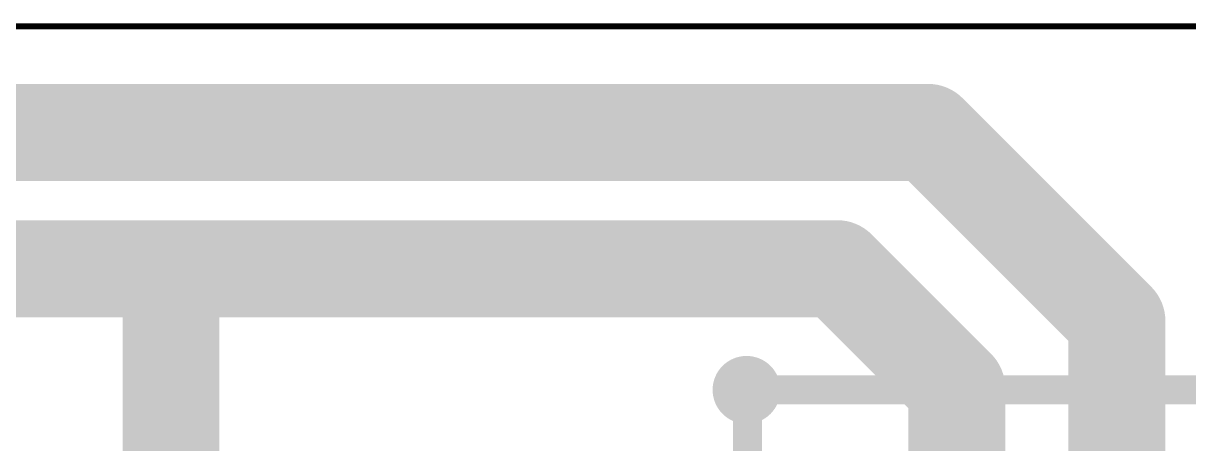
# Model space of a CAD drawing. Extents: x 0.9 to 89, y 3.1 to 59.4.
# Drawn here: x 51.02 to 75.06, y 50.76 to 59.44 of the extents above; entities that cross this region are included whole.
import ezdxf

# ---------------------------------------------------------------- set-up
doc = ezdxf.new("R2010")
doc.units = 0
for name, color, linetype in [('1', 22, 'CONTINUOUS'), ('16', 175, 'CONTINUOUS'), ('18', 82, 'CONTINUOUS'), ('21', 253, 'CONTINUOUS')]:
    doc.layers.add(name, color=color, linetype=linetype)

# ---------------------------------------------------------------- blocks, each defined once
blk = doc.blocks.new('ROUNDV')
at = {"const_width": 0.5}
blk.add_lwpolyline([(0, -0.25, 1), (0, 0.25, 1), (0, -0.25)], format="xyb", dxfattribs=at)

msp = doc.modelspace()

# ---------------------------------------------------------------- linework, layer by layer
at = {"layer": '1'}
for points, const_width in [([(88.75, 59.375), (3.125, 59.375)], 0.1), ([(34.6875, 57.1875), (69.6875, 57.1875)], 2), ([(69.6875, 57.1875), (73.58, 53.295)], 2), ([(54.0625, 54.375), (35.9375, 54.375)], 2), ([(54.0625, 34.6875), (54.0625, 54.375)], 2), ([(67.8125, 54.375), (54.0625, 54.375)], 2), ([(70.275, 51.9125), (67.8125, 54.375)], 2), ([(73.58, 49.6625), (73.58, 53.295)], 2), ([(70.275, 46.4875), (70.275, 51.9125)], 2), ([(65.96, 51.8525), (65.9375, 51.875)], 0.6), ([(65.96, 49.6625), (65.96, 51.8525)], 0.6)]:
    msp.add_lwpolyline(points, dxfattribs=dict(at, const_width=const_width))
for points, const_width in [([(70.0411, 57.5411, 1), (69.3339, 56.8339)], 1), ([(69.6875, 56.6875, 1), (69.6875, 57.6875)], 1), ([(54.5625, 54.375, 1), (53.5625, 54.375)], 1), ([(54.0625, 54.875, 1), (54.0625, 53.875)], 1), ([(54.0625, 53.875, 1), (54.0625, 54.875)], 1), ([(68.1661, 54.7286, 1), (67.4589, 54.0214)], 1), ([(67.8125, 53.875, 1), (67.8125, 54.875)], 1), ([(74.08, 53.295, 1), (73.08, 53.295)], 1), ([(73.2264, 52.9414, 1), (73.9336, 53.6486)], 1), ([(70.775, 51.9125, 1), (69.775, 51.9125)], 1), ([(69.9214, 51.5589, 1), (70.6286, 52.2661)], 1), ([(66.0436, 51.9811, 1), (65.8314, 51.7689)], 0.3), ([(66.11, 51.8525, 1), (65.81, 51.8525)], 0.3), ([(65.8539, 51.7464, 1), (66.0661, 51.9586)], 0.3)]:
    msp.add_lwpolyline(points, format="xyb", dxfattribs=dict(at, const_width=const_width))
at = {"layer": '16', "const_width": 0.6}
msp.add_lwpolyline([(65.9375, 51.875), (77.8125, 51.875)], dxfattribs=at)
at = {"layer": '16', "const_width": 0.3}
msp.add_lwpolyline([(65.9375, 52.025, 1), (65.9375, 51.725)], format="xyb", dxfattribs=at)
at = {"layer": '21', "const_width": 0.127}
msp.add_lwpolyline([(85.4375, 59.375), (6.4375, 59.375)], dxfattribs=at)

# ---------------------------------------------------------------- block references
at = {"layer": '18', "xscale": 1.4, "yscale": 1.4}
msp.add_blockref('ROUNDV', (65.9375, 51.875), dxfattribs=at)
msp.add_blockref('ROUNDV', (65.9375, 51.875), dxfattribs=at)

doc.saveas('drawing.dxf')
